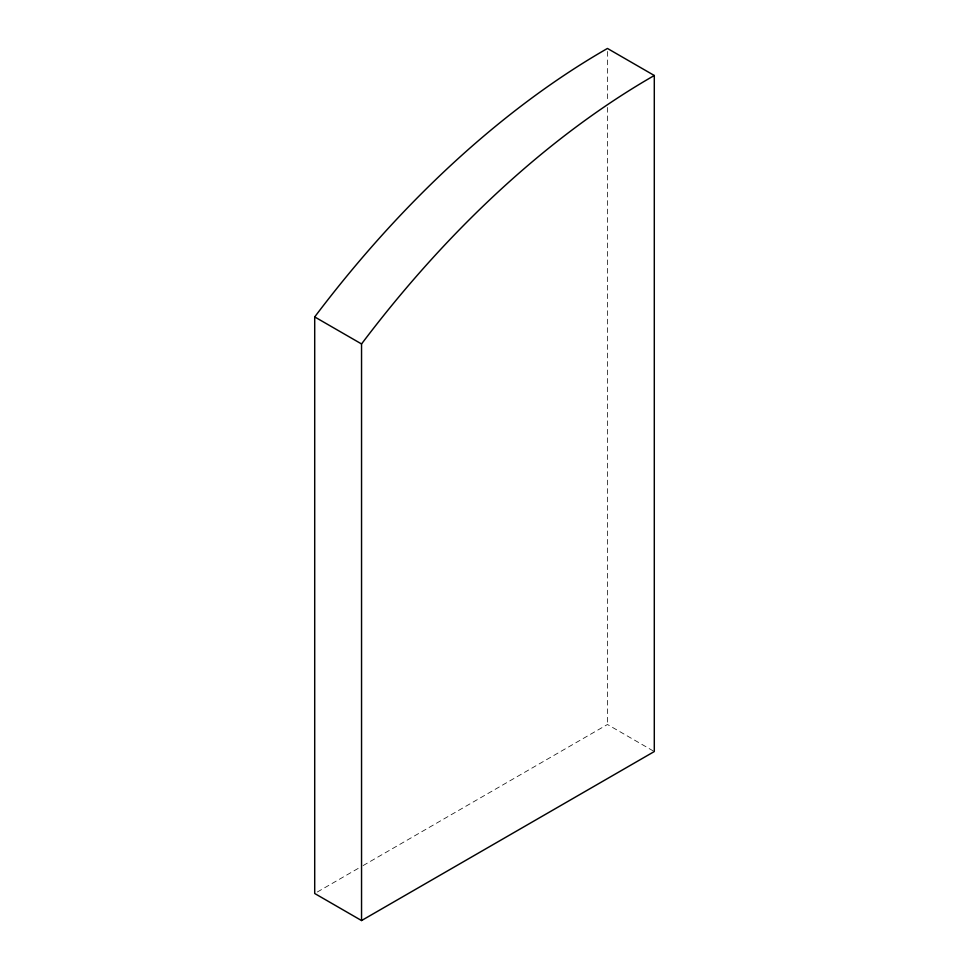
<?xml version="1.0" encoding="UTF-8"?>
<svg xmlns="http://www.w3.org/2000/svg" width="969" height="969" viewBox="0 0 969 969"><rect width="100%" height="100%" fill="white"/><g stroke="black" fill="none" stroke-linecap="round" stroke-linejoin="round"><path stroke-width="0.73" stroke-dasharray="4.84 3.63" d="M317.323 892.001L361.764 866.347M363.072 865.596L607.454 724.497L654.293 751.544M607.454 51.478L607.454 101.382M607.454 107.438L607.454 724.497"/><path stroke-width="1.45" d="M361.546 920.55L654.293 751.544L654.293 75.497L607.454 48.45A755.59 436.244 -60 0 0 314.707 316.924L314.707 893.503L361.546 920.55L361.546 343.959A755.59 436.244 -60 0 1 654.293 75.497M314.707 316.924L361.546 343.959"/></g></svg>
